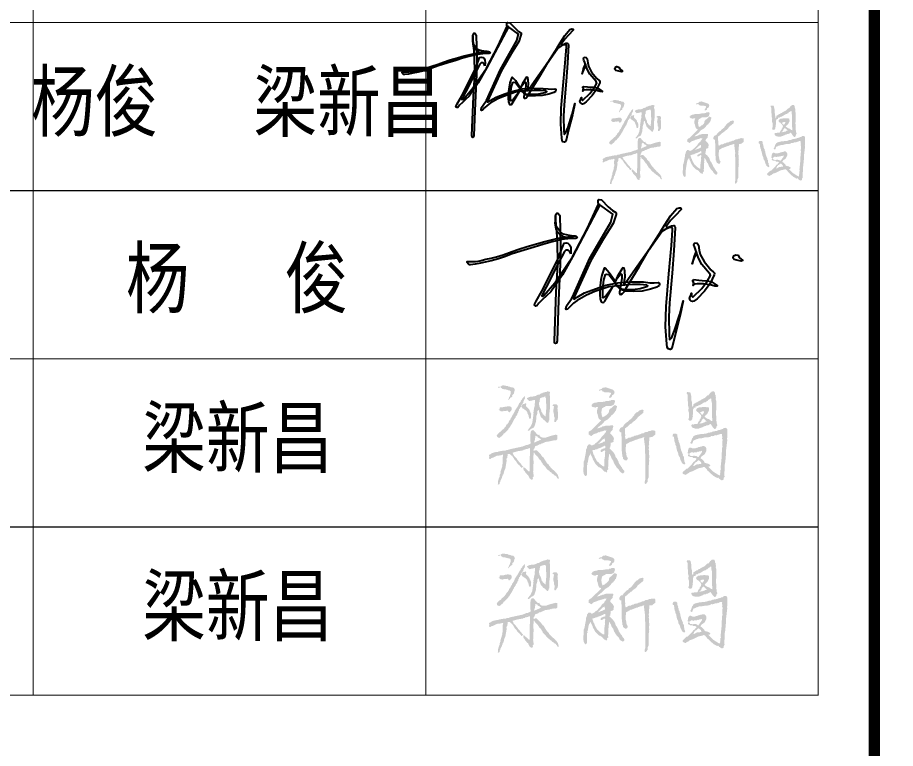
# Model space of a CAD drawing. Extents: x -26219 to 315419, y -160410 to -120810.
# Drawn here: x 34422 to 36379, y -150518 to -148888 of the extents above; entities that cross this region are included whole.
import ezdxf
from ezdxf.xclip import XClip

# ---------------------------------------------------------------- set-up
doc = ezdxf.new("R2010")
doc.units = 0
doc.header["$LTSCALE"] = 1000
doc.header["$MEASUREMENT"] = 0
doc.header["$XCLIPFRAME"] = 0
doc.layers.add('00-图签签名_10', color=10, linetype='Continuous')
doc.layers.add('104-13#14# B1核心筒$0$A-E_楼梯', color=171, linetype='Continuous')
doc.layers.add('B1幕墙$0$04-不打印_辅助线', color=165, linetype='Continuous', plot=False)
doc.styles.add('华文细黑', font='STXIHEI_0.TTF', dxfattribs={"width": 0.8, "height": 10})
pattern_1 = [(45, (-849.99, -261.96), (-112.253, 112.253), [])]

# ---------------------------------------------------------------- blocks, each defined once
blk = doc.blocks.new('B1幕墙')
at = {"layer": 'B1幕墙$0$04-不打印_辅助线'}
blk.add_lwpolyline([(-19723.4, 110825.4), (-17951.5, 111952.4), (-14731.3, 106889.8), (-10015.2, 109889.5), (-6726.5, 109889.5), (-6726.5, 107689.5), (-6591.5, 107689.5), (-6591.5, 96729.1), (-3286.4, 91533.1), (-3400.3, 91460.7), (-609.5, 87073), (-44109.9, 59403.8), (-49479.8, 60532), (-116340.3, 165647.4), (-95570, 173811.9), (-95423.7, 173439.7), (-115742.4, 165452.7), (-49232.7, 60888.9), (-44187.1, 59828.8), (-1077.3, 87249.5), (-3868.2, 91637.2), (-3501.1, 91870.6)], dxfattribs=at)
blk = doc.blocks.new('104-13#14# B1核心筒')
at = {"layer": '104-13#14# B1核心筒$0$A-E_楼梯', "rotation": 57.54087654752239}
blk.add_blockref('B1幕墙', (289197.1, 8062.4), dxfattribs=at)
blk = doc.blocks.new('图签信息')
at = {"const_width": 0.5}
blk.add_lwpolyline([(-65, 0), (0, 0), (0, 500.5), (-65, 500.5)], close=True, dxfattribs=at)
at = {"const_width": 0.05}
for points in [[(-62.5, 103.262), (-2.5, 103.262), (-2.5, 163.262), (-62.5, 163.262), (-62.5, 103.262)], [(-37.5, 163.262), (-37.5, 103.262)], [(-20, 163.262), (-20, 103.262)], [(-62.5, 133.262), (-2.5, 133.262)], [(-62.5, 125.762), (-2.5, 125.762)], [(-62.5, 118.262), (-2.5, 118.262)], [(-62.5, 110.762), (-2.5, 110.762)]]:
    blk.add_lwpolyline(points, dxfattribs=at)
blk = doc.blocks.new('图签-A1')
at = {"color": 2}
blk.add_blockref('图签信息', (0, 0), dxfattribs=at)
blk = doc.blocks.new('A$C1FFA159E')
at = {"linetype": 'Continuous'}
h = blk.add_hatch(color=256, dxfattribs=at)
h.dxf.hatch_style = 1
h.paths.add_polyline_path([(-1.939, 0.987), (-1.903, 0.987), (-1.795, 0.891), (-1.795, 0.867), (-1.759, 0.831), (-1.783, 0.783), (-2.023, 0.759), (-2.167, 0.675), (-2.251, 0.663), (-2.203, 0.699), (-2.155, 0.819), (-2.131, 0.819), (-2.095, 0.855), (-2.095, 0.879), (-2.047, 0.891)], flags=16)
h.paths.add_polyline_path([(-11.755, 1.659), (-11.731, 1.659)], flags=16)
h.paths.add_polyline_path([(-11.503, 1.731), (-11.491, 1.743), (-11.467, 1.731), (-11.467, 1.707)], flags=16)
h.paths.add_polyline_path([(-7.159, 1.803), (-7.123, 1.779), (-7.123, 1.671), (-7.159, 1.647), (-7.207, 1.647), (-7.231, 1.623), (-7.255, 1.635), (-7.291, 1.599), (-7.327, 1.599), (-7.387, 1.539), (-7.387, 1.479), (-7.363, 1.455), (-7.303, 1.455), (-7.183, 1.539), (-7.159, 1.539), (-7.123, 1.503), (-7.147, 1.335), (-7.135, 1.251), (-7.183, 0.939), (-7.183, 0.651), (-7.243, 0.651), (-7.423, 0.783), (-7.495, 0.867), (-7.579, 0.927), (-7.711, 1.167), (-7.735, 1.263), (-7.771, 1.299), (-7.843, 1.527), (-7.807, 1.551), (-7.711, 1.563), (-7.651, 1.599), (-7.579, 1.599), (-7.543, 1.635), (-7.327, 1.707), (-7.303, 1.743), (-7.279, 1.731)], flags=16)
h.paths.add_polyline_path([(-7.171, 2.199), (-7.159, 2.211), (-7.135, 2.055), (-7.183, 2.019), (-7.219, 2.019), (-7.255, 1.983), (-7.447, 1.923), (-7.459, 1.899), (-7.507, 1.899), (-7.555, 1.863), (-7.267, 2.151)], flags=16)
h.paths.add_polyline_path([(-11.023, 2.343), (-11.011, 2.355), (-10.963, 2.319), (-10.927, 2.343), (-10.879, 2.259), (-10.795, 2.223), (-10.699, 2.139), (-11.011, 2.007), (-11.083, 1.959), (-11.059, 2.115), (-11.035, 2.139)], flags=16)
h.paths.add_polyline_path([(-3.163, 2.463), (-3.175, 2.475), (-3.307, 2.475), (-3.355, 2.427), (-3.367, 2.319), (-3.343, 2.295), (-3.295, 2.295), (-3.259, 2.007), (-3.223, 1.935), (-3.211, 1.839), (-3.163, 1.767), (-3.151, 1.635), (-3.103, 1.467), (-3.067, 1.419), (-3.043, 1.275), (-2.959, 1.131), (-2.935, 1.023), (-2.887, 0.915), (-2.863, 0.903), (-2.851, 0.831), (-2.719, 0.747), (-2.659, 0.807), (-2.719, 0.939), (-2.719, 1.023), (-2.743, 1.047), (-2.743, 1.179), (-2.803, 1.263), (-2.791, 1.299), (-2.887, 1.527), (-2.935, 1.719), (-2.935, 1.791), (-2.959, 1.815), (-2.983, 1.935), (-3.031, 2.019), (-3.043, 2.115), (-3.067, 2.139), (-3.055, 2.187), (-3.091, 2.259), (-3.115, 2.427)])
h.paths.add_polyline_path([(-11.167, 2.655), (-11.179, 2.667), (-11.215, 2.667), (-11.275, 2.583), (-11.299, 2.403), (-11.287, 1.923), (-11.431, 1.851), (-11.527, 1.839), (-11.731, 1.755), (-12.403, 1.611), (-12.499, 1.575), (-12.619, 1.563), (-12.679, 1.527), (-12.787, 1.527), (-13.063, 1.479), (-13.099, 1.455), (-13.243, 1.443), (-13.447, 1.383), (-13.495, 1.335), (-13.567, 1.311), (-13.603, 1.275), (-13.603, 1.239), (-13.579, 1.215), (-13.579, 1.167), (-13.603, 1.143), (-13.591, 1.083), (-13.567, 1.059), (-13.531, 1.059), (-13.447, 1.119), (-13.375, 1.131), (-13.171, 1.239), (-12.943, 1.263), (-12.859, 1.299), (-12.811, 1.287), (-12.847, 1.131), (-12.835, 0.807), (-12.871, 0.723), (-12.859, 0.663), (-12.967, 0.327), (-12.955, 0.279), (-13.003, 0.171), (-13.003, 0.087), (-13.051, -0.009), (-13.099, -0.177), (-13.111, -0.345), (-13.063, -0.369), (-13.003, -0.321), (-13.003, -0.237), (-12.979, -0.225), (-12.979, -0.177), (-12.871, 0.027), (-12.883, 0.039), (-12.847, 0.111), (-12.847, 0.171), (-12.799, 0.195), (-12.751, 0.399), (-12.691, 0.531), (-12.619, 0.951), (-12.631, 1.059), (-12.619, 1.095), (-12.583, 1.119), (-12.559, 1.335), (-12.451, 1.347), (-12.355, 1.251), (-12.307, 1.239), (-12.307, 1.203), (-12.271, 1.179), (-12.175, 1.011), (-12.091, 0.927), (-12.019, 0.807), (-11.923, 0.711), (-11.875, 0.687), (-11.875, 0.663), (-11.779, 0.555), (-11.755, 0.567), (-11.767, 0.591), (-11.743, 0.591), (-11.695, 0.639), (-11.791, 0.723), (-11.791, 0.747), (-12.031, 1.023), (-12.031, 1.047), (-12.247, 1.287), (-12.247, 1.323), (-12.295, 1.407), (-12.007, 1.491), (-11.707, 1.539), (-11.659, 1.575), (-11.599, 1.575), (-11.587, 1.599), (-11.443, 1.623), (-11.359, 1.671), (-11.323, 1.659), (-11.335, 0.363), (-11.383, 0.363), (-11.647, 0.603), (-11.695, 0.591), (-11.695, 0.495), (-11.659, 0.447), (-11.671, 0.435), (-11.611, 0.387), (-11.599, 0.339), (-11.467, 0.183), (-11.431, 0.171), (-11.347, -0.009), (-11.251, -0.093), (-11.191, -0.093), (-11.155, -0.033), (-11.167, 0.039), (-11.107, 0.087), (-11.143, 0.339), (-11.119, 0.855), (-11.131, 1.227), (-11.107, 1.323), (-11.119, 1.395), (-11.107, 1.419), (-11.071, 1.407), (-11.047, 1.335), (-10.891, 1.191), (-10.795, 1.035), (-10.711, 0.963), (-10.651, 0.843), (-10.627, 0.831), (-10.603, 0.759), (-10.471, 0.627), (-10.375, 0.495), (-10.291, 0.423), (-10.267, 0.423), (-10.183, 0.327), (-10.135, 0.315), (-10.099, 0.255), (-10.003, 0.207), (-9.931, 0.135), (-9.895, 0.135), (-9.811, 0.027), (-9.811, 0.003), (-9.739, -0.057), (-9.703, 0.015), (-9.739, 0.039), (-9.751, 0.147), (-9.859, 0.303), (-9.883, 0.303), (-9.883, 0.327), (-9.991, 0.435), (-10.039, 0.459), (-10.255, 0.687), (-10.267, 0.735), (-10.363, 0.819), (-10.531, 1.083), (-10.531, 1.119), (-10.627, 1.179), (-10.627, 1.203), (-10.687, 1.251), (-10.699, 1.299), (-10.939, 1.539), (-11.023, 1.551), (-11.119, 1.503), (-11.107, 1.611), (-11.059, 1.671), (-11.035, 1.767), (-10.843, 1.839), (-10.807, 1.875), (-10.747, 1.875), (-10.675, 1.923), (-10.615, 1.935), (-10.471, 2.007), (-10.207, 2.043), (-10.171, 2.067), (-10.135, 2.055), (-10.111, 2.079), (-10.039, 2.079), (-9.991, 2.103), (-9.895, 2.091), (-9.835, 2.115), (-9.787, 2.163), (-9.787, 2.391), (-9.883, 2.415), (-10.171, 2.343), (-10.447, 2.247), (-10.663, 2.259), (-10.759, 2.319), (-10.807, 2.415), (-10.855, 2.403), (-10.915, 2.427), (-11.119, 2.667)])
h.paths.add_polyline_path([(-0.379, 2.787), (-0.391, 2.799), (-0.511, 2.787), (-0.583, 2.727), (-0.667, 2.715), (-0.715, 2.679), (-0.823, 2.667), (-0.883, 2.631), (-1.159, 2.583), (-1.207, 2.547), (-1.375, 2.523), (-1.495, 2.475), (-1.867, 2.439), (-2.119, 2.379), (-2.227, 2.307), (-2.227, 2.271), (-2.275, 2.223), (-2.347, 2.019), (-2.383, 1.971), (-2.347, 1.911), (-2.299, 1.911), (-2.251, 1.947), (-2.239, 2.031), (-2.191, 2.103), (-2.119, 2.115), (-2.071, 2.151), (-1.939, 2.187), (-1.915, 2.211), (-1.747, 2.211), (-1.663, 2.247), (-1.615, 2.235), (-1.591, 2.259), (-1.447, 2.259), (-1.267, 2.295), (-1.219, 2.343), (-1.147, 2.331), (-1.039, 2.355), (-1.015, 2.391), (-0.907, 2.379), (-0.847, 2.415), (-0.823, 2.403), (-0.763, 2.439), (-0.727, 2.439), (-0.715, 2.463), (-0.607, 2.451), (-0.619, 2.379), (-0.595, 2.259), (-0.619, 2.187), (-0.583, 2.151), (-0.607, 1.839), (-0.583, 1.755), (-0.607, 1.695), (-0.619, 1.467), (-0.643, 1.359), (-0.643, 1.071), (-0.691, 0.615), (-0.679, 0.483), (-0.703, 0.447), (-0.703, 0.303), (-0.727, 0.231), (-0.715, 0.171), (-0.739, 0.147), (-0.775, 0.147), (-1.099, 0.351), (-1.387, 0.639), (-1.315, 0.639), (-1.279, 0.675), (-1.267, 0.723), (-1.387, 0.795), (-1.579, 0.843), (-1.615, 0.927), (-1.747, 1.059), (-1.819, 1.095), (-1.759, 1.203), (-1.591, 1.311), (-1.495, 1.503), (-1.495, 1.659), (-1.519, 1.707), (-1.603, 1.779), (-1.711, 1.779), (-1.771, 1.743), (-1.807, 1.755), (-1.891, 1.719), (-1.927, 1.731), (-1.951, 1.695), (-2.083, 1.671), (-2.107, 1.647), (-2.263, 1.647), (-2.347, 1.695), (-2.419, 1.695), (-2.491, 1.623), (-2.527, 1.419), (-2.527, 1.383), (-2.503, 1.359), (-2.431, 1.359), (-2.335, 1.431), (-2.263, 1.431), (-2.203, 1.407), (-2.167, 1.431), (-2.023, 1.431), (-1.987, 1.467), (-1.927, 1.455), (-1.879, 1.491), (-1.795, 1.491), (-1.759, 1.515), (-1.735, 1.503), (-1.723, 1.455), (-1.927, 1.167), (-1.963, 1.167), (-2.023, 1.215), (-2.155, 1.239), (-2.203, 1.239), (-2.227, 1.215), (-2.395, 1.239), (-2.455, 1.347), (-2.491, 1.323), (-2.515, 1.251), (-2.479, 1.203), (-2.431, 1.203), (-2.407, 1.167), (-2.263, 1.167), (-2.227, 1.119), (-2.119, 1.119), (-2.047, 1.083), (-2.035, 1.059), (-2.167, 0.903), (-2.203, 0.903), (-2.251, 0.819), (-2.527, 0.531), (-2.599, 0.519), (-2.815, 0.315), (-2.803, 0.243), (-2.779, 0.219), (-2.635, 0.171), (-2.551, 0.243), (-2.515, 0.243), (-2.419, 0.327), (-2.263, 0.375), (-1.927, 0.543), (-1.687, 0.591), (-1.663, 0.615), (-1.579, 0.603), (-1.459, 0.471), (-1.447, 0.435), (-1.327, 0.339), (-1.195, 0.195), (-1.171, 0.195), (-1.087, 0.111), (-0.883, 0.003), (-0.859, 0.003), (-0.835, 0.039), (-0.775, -0.045), (-0.727, -0.057), (-0.703, -0.093), (-0.631, -0.129), (-0.547, -0.105), (-0.523, -0.069), (-0.523, 0.003), (-0.475, 0.063), (-0.487, 0.279), (-0.463, 0.495), (-0.463, 0.735), (-0.427, 0.915), (-0.439, 0.951), (-0.415, 1.059), (-0.415, 1.191), (-0.391, 1.263), (-0.391, 1.539), (-0.319, 2.127), (-0.343, 2.175), (-0.319, 2.259), (-0.319, 2.715)])
h.paths.add_polyline_path([(-1.663, 3.315), (-1.639, 3.315), (-1.471, 3.159), (-1.471, 3.135), (-1.555, 3.135), (-1.603, 3.087), (-1.687, 3.075), (-1.711, 3.051), (-1.795, 3.051), (-1.867, 3.015), (-1.867, 3.063), (-1.807, 3.099), (-1.759, 3.171), (-1.759, 3.219)], flags=16)
h.paths.add_polyline_path([(-1.723, 3.711), (-1.627, 3.711), (-1.627, 3.639), (-1.699, 3.531), (-1.735, 3.531), (-1.843, 3.651)], flags=16)
h.paths.add_polyline_path([(-5.035, 3.807), (-5.047, 3.819), (-5.239, 3.759), (-5.311, 3.675), (-5.371, 3.663), (-5.503, 3.531), (-5.503, 3.507), (-5.611, 3.387), (-5.611, 3.363), (-5.743, 3.243), (-5.767, 3.243), (-5.863, 3.135), (-5.947, 3.087), (-6.079, 2.955), (-6.163, 2.835), (-6.247, 2.823), (-6.295, 2.775), (-6.331, 2.691), (-6.331, 2.607), (-6.295, 2.559), (-6.235, 2.547), (-6.211, 2.235), (-6.211, 1.539), (-6.187, 1.443), (-6.175, 1.203), (-6.139, 1.155), (-6.127, 1.059), (-6.007, 0.975), (-5.911, 0.987), (-5.863, 1.107), (-5.923, 1.191), (-5.923, 1.227), (-5.959, 1.287), (-5.947, 1.347), (-5.995, 1.539), (-5.971, 1.791), (-5.971, 1.875), (-5.707, 2.031), (-5.659, 2.031), (-5.395, 2.139), (-5.335, 2.139), (-5.299, 2.175), (-5.131, 2.223), (-5.119, 2.211), (-5.095, 2.235), (-4.975, 2.271), (-4.951, 2.259), (-4.963, 2.175), (-4.903, 1.695), (-4.915, 1.491), (-4.891, 1.299), (-4.891, -0.045), (-4.903, -0.153), (-4.927, -0.201), (-4.927, -0.297), (-4.891, -0.333), (-4.855, -0.333), (-4.759, -0.201), (-4.759, -0.069), (-4.699, 0.051), (-4.699, 0.711), (-4.675, 0.795), (-4.687, 0.915), (-4.663, 0.939), (-4.687, 1.011), (-4.663, 1.239), (-4.687, 1.323), (-4.675, 1.491), (-4.699, 1.587), (-4.687, 1.695), (-4.711, 1.791), (-4.675, 1.839), (-4.687, 2.055), (-4.663, 2.091), (-4.663, 2.271), (-4.507, 2.283), (-4.339, 2.415), (-4.339, 2.607), (-4.363, 2.643), (-4.531, 2.655), (-4.615, 2.619), (-4.687, 2.619), (-4.771, 2.571), (-4.867, 2.571), (-4.987, 2.499), (-5.083, 2.487), (-5.167, 2.439), (-5.275, 2.415), (-5.299, 2.391), (-5.491, 2.355), (-5.563, 2.307), (-5.635, 2.307), (-5.695, 2.259), (-5.815, 2.247), (-5.983, 2.151), (-6.019, 2.295), (-6.007, 2.379), (-6.031, 2.547), (-6.031, 2.763), (-5.947, 2.811), (-5.707, 3.027), (-5.635, 3.051), (-5.587, 3.123), (-5.443, 3.219), (-5.371, 3.291), (-5.311, 3.387), (-5.011, 3.627), (-4.987, 3.771)])
h.paths.add_polyline_path([(-12.499, 3.987), (-12.511, 3.999), (-12.583, 3.999), (-12.619, 3.975), (-12.679, 3.987), (-12.787, 3.951), (-12.979, 3.939), (-13.015, 3.903), (-12.991, 3.843), (-13.015, 3.819), (-13.039, 3.867), (-13.063, 3.843), (-13.003, 3.759), (-12.943, 3.723), (-12.823, 3.711), (-12.775, 3.747), (-12.703, 3.735), (-12.559, 3.759), (-12.499, 3.675), (-12.463, 3.663), (-12.355, 3.759), (-12.331, 3.891), (-12.367, 3.951), (-12.415, 3.987)], flags=17)
h.paths.add_polyline_path([(-9.823, 4.095), (-9.835, 4.107), (-10.003, 4.107), (-10.063, 4.059), (-10.051, 4.023), (-9.979, 3.999), (-10.027, 3.711), (-9.991, 3.603), (-9.979, 3.435), (-9.955, 3.411), (-9.943, 3.291), (-9.967, 3.231), (-9.967, 3.135), (-9.943, 3.111), (-9.871, 3.123), (-9.835, 3.207), (-9.775, 3.255), (-9.787, 3.291), (-9.763, 3.339), (-9.763, 3.663), (-9.787, 3.867), (-9.763, 3.987), (-9.775, 4.035)])
h.paths.add_polyline_path([(-11.551, 4.155), (-11.563, 4.167), (-11.635, 4.131), (-11.719, 4.131), (-11.779, 4.011), (-11.779, 3.951), (-11.719, 3.867), (-11.695, 3.867), (-11.527, 3.747), (-11.479, 3.687), (-11.443, 3.567), (-11.407, 3.519), (-11.371, 3.339), (-11.347, 3.315), (-11.287, 3.315), (-11.263, 3.363), (-11.251, 3.579), (-11.299, 3.663), (-11.299, 3.699), (-11.335, 3.723), (-11.335, 3.771), (-11.371, 3.831), (-11.539, 4.011), (-11.527, 4.131)])
h.paths.add_polyline_path([(-6.619, 4.347), (-6.631, 4.359), (-6.787, 4.347), (-6.823, 4.311), (-6.907, 4.311), (-6.919, 4.287), (-7.087, 4.287), (-7.135, 4.263), (-7.219, 4.263), (-7.255, 4.239), (-7.543, 4.239), (-7.567, 4.215), (-7.723, 4.191), (-7.843, 4.131), (-7.855, 4.095), (-7.891, 4.071), (-7.879, 4.011), (-7.831, 3.963), (-7.687, 3.927), (-7.663, 3.927), (-7.639, 3.963), (-7.519, 3.963), (-7.567, 3.843), (-7.591, 3.639), (-7.555, 3.567), (-7.495, 3.327), (-7.447, 3.267), (-7.363, 3.231), (-7.351, 3.207), (-7.927, 2.643), (-7.963, 2.643), (-8.047, 2.571), (-8.059, 2.439), (-7.903, 2.331), (-7.759, 2.451), (-7.591, 2.499), (-7.483, 2.559), (-7.447, 2.547), (-7.423, 2.571), (-7.231, 2.619), (-7.171, 2.655), (-7.111, 2.643), (-7.051, 2.667), (-7.099, 2.547), (-7.171, 2.463), (-7.171, 2.439), (-7.315, 2.307), (-7.387, 2.199), (-7.603, 1.971), (-7.663, 1.947), (-7.723, 1.875), (-7.879, 1.803), (-7.939, 1.863), (-8.047, 1.875), (-8.131, 1.767), (-8.155, 1.647), (-8.203, 1.563), (-8.203, 1.443), (-8.287, 0.987), (-8.323, 0.915), (-8.347, 0.327), (-8.323, 0.303), (-8.323, 0.231), (-8.239, 0.099), (-8.143, 0.159), (-8.143, 0.567), (-8.131, 0.735), (-8.107, 0.759), (-8.119, 0.819), (-8.095, 0.879), (-8.047, 1.155), (-8.011, 1.251), (-7.963, 1.287), (-7.951, 1.347), (-7.927, 1.347), (-7.915, 1.275), (-7.831, 1.107), (-7.831, 1.071), (-7.675, 0.795), (-7.471, 0.591), (-7.435, 0.591), (-7.279, 0.495), (-7.279, 0.471), (-7.159, 0.351), (-7.111, 0.351), (-7.075, 0.315), (-7.039, 0.315), (-7.015, 0.339), (-7.027, 0.423), (-6.943, 0.495), (-6.979, 0.591), (-6.955, 0.651), (-6.955, 0.975), (-6.931, 1.047), (-6.943, 1.107), (-6.919, 1.215), (-6.919, 1.335), (-6.895, 1.347), (-6.811, 1.203), (-6.775, 1.095), (-6.679, 0.963), (-6.631, 0.819), (-6.499, 0.603), (-6.367, 0.471), (-6.331, 0.387), (-6.259, 0.315), (-6.163, 0.255), (-6.115, 0.267), (-6.067, 0.315), (-6.067, 0.399), (-6.199, 0.567), (-6.199, 0.603), (-6.223, 0.615), (-6.367, 0.831), (-6.367, 0.867), (-6.475, 1.083), (-6.547, 1.167), (-6.571, 1.263), (-6.631, 1.383), (-6.727, 1.503), (-6.871, 1.635), (-6.871, 1.695), (-6.847, 1.707), (-6.847, 1.779), (-6.823, 1.827), (-6.823, 1.959), (-6.739, 1.971), (-6.655, 2.031), (-6.667, 2.103), (-6.631, 2.187), (-6.691, 2.319), (-6.859, 2.499), (-6.823, 2.571), (-6.715, 2.679), (-6.715, 2.763), (-6.679, 2.847), (-6.679, 2.895), (-6.703, 2.931), (-7.087, 2.919), (-7.219, 2.871), (-7.279, 2.871), (-7.339, 2.823), (-7.399, 2.823), (-7.423, 2.799), (-7.579, 2.763), (-7.471, 2.883), (-7.447, 2.883), (-7.375, 2.955), (-7.351, 2.955), (-7.135, 3.183), (-6.967, 3.279), (-6.811, 3.435), (-6.811, 3.459), (-6.679, 3.567), (-6.583, 3.687), (-6.583, 3.711), (-6.535, 3.747), (-6.463, 3.999), (-6.559, 4.059), (-6.619, 4.059), (-6.787, 3.891), (-6.859, 3.855), (-6.919, 3.759), (-6.919, 3.687), (-6.943, 3.627), (-7.087, 3.483), (-7.123, 3.483), (-7.159, 3.435), (-7.279, 3.387), (-7.327, 3.531), (-7.339, 3.687), (-7.303, 3.879), (-7.171, 3.963), (-7.159, 3.951), (-7.075, 4.023), (-6.787, 4.023), (-6.667, 4.071), (-6.619, 4.131), (-6.619, 4.179), (-6.583, 4.227), (-6.595, 4.335)])
h.paths.add_polyline_path([(-10.543, 4.527), (-10.447, 4.527), (-10.459, 4.491), (-10.423, 4.443), (-10.411, 3.867), (-10.447, 3.447), (-10.471, 3.435), (-10.555, 3.531), (-10.603, 3.555), (-10.639, 3.639), (-10.687, 3.687), (-10.675, 3.711), (-10.711, 3.831), (-10.795, 3.999), (-10.783, 4.035), (-10.819, 4.071), (-10.819, 4.191), (-10.783, 4.251), (-10.759, 4.443), (-10.615, 4.503), (-10.567, 4.503)], flags=16)
h.paths.add_polyline_path([(-11.587, 4.539), (-11.599, 4.551), (-11.635, 4.551), (-11.731, 4.455), (-11.767, 4.371), (-11.839, 4.299), (-11.839, 4.251), (-11.923, 4.155), (-11.983, 4.023), (-12.175, 3.735), (-12.175, 3.699), (-12.259, 3.543), (-12.319, 3.471), (-12.331, 3.411), (-12.403, 3.315), (-12.403, 3.279), (-12.475, 3.195), (-12.511, 3.099), (-12.571, 3.015), (-12.631, 2.967), (-12.667, 2.883), (-12.799, 2.727), (-12.847, 2.703), (-12.967, 2.571), (-13.015, 2.547), (-13.135, 2.427), (-13.171, 2.367), (-13.159, 2.307), (-13.111, 2.259), (-13.015, 2.235), (-12.871, 2.355), (-12.799, 2.427), (-12.799, 2.463), (-12.715, 2.511), (-12.523, 2.715), (-12.511, 2.763), (-12.475, 2.787), (-12.295, 3.075), (-12.307, 3.087), (-12.271, 3.111), (-12.271, 3.147), (-12.223, 3.207), (-12.211, 3.255), (-12.115, 3.387), (-12.115, 3.423), (-12.055, 3.495), (-12.019, 3.567), (-12.031, 3.579), (-11.971, 3.663), (-11.971, 3.735), (-11.923, 3.771), (-11.935, 3.831), (-11.863, 3.867), (-11.887, 3.891), (-11.863, 3.939), (-11.827, 3.939), (-11.791, 3.999), (-11.803, 4.047), (-11.731, 4.155), (-11.695, 4.179), (-11.695, 4.263), (-11.647, 4.323), (-11.659, 4.347), (-11.599, 4.407), (-11.611, 4.467)])
h.paths.add_polyline_path([(-1.051, 4.815), (-1.063, 4.827), (-1.147, 4.827), (-1.207, 4.803), (-1.243, 4.755), (-1.279, 4.755), (-1.303, 4.695), (-1.387, 4.599), (-1.423, 4.611), (-1.567, 4.467), (-1.807, 4.347), (-1.843, 4.311), (-1.903, 4.299), (-1.987, 4.227), (-2.023, 4.227), (-2.215, 4.107), (-2.215, 4.011), (-2.251, 3.987), (-2.275, 3.915), (-2.287, 4.215), (-2.323, 4.335), (-2.323, 4.527), (-2.371, 4.743), (-2.395, 4.779), (-2.563, 4.791), (-2.587, 4.719), (-2.539, 4.647), (-2.539, 4.323), (-2.503, 4.239), (-2.503, 4.011), (-2.479, 3.927), (-2.491, 3.735), (-2.455, 3.639), (-2.455, 3.387), (-2.491, 3.243), (-2.455, 3.231), (-2.431, 3.195), (-2.323, 3.207), (-2.263, 3.303), (-2.263, 3.387), (-2.239, 3.423), (-2.251, 3.531), (-2.227, 3.555), (-2.227, 3.819), (-2.191, 3.855), (-2.203, 3.915), (-2.107, 3.915), (-2.083, 3.951), (-2.095, 3.987), (-1.975, 4.011), (-1.939, 4.047), (-1.843, 4.071), (-1.591, 4.227), (-1.531, 4.227), (-1.483, 4.275), (-1.435, 4.287), (-1.363, 4.371), (-1.315, 4.383), (-1.243, 4.443), (-1.207, 4.419), (-1.207, 4.287), (-1.171, 4.143), (-1.183, 3.447), (-1.159, 3.315), (-1.159, 3.171), (-1.219, 3.183), (-1.339, 3.279), (-1.435, 3.303), (-1.591, 3.411), (-1.531, 3.495), (-1.435, 3.579), (-1.339, 3.771), (-1.351, 3.915), (-1.399, 3.963), (-1.423, 3.939), (-1.591, 3.963), (-1.939, 3.927), (-2.047, 3.843), (-2.059, 3.759), (-1.999, 3.687), (-1.939, 3.663), (-1.795, 3.507), (-1.771, 3.423), (-1.819, 3.303), (-1.855, 3.267), (-1.855, 3.219), (-1.927, 3.147), (-1.987, 3.003), (-2.155, 3.003), (-2.179, 2.979), (-2.275, 2.991), (-2.335, 2.943), (-2.323, 2.895), (-2.251, 2.799), (-2.095, 2.751), (-1.927, 2.751), (-1.663, 2.847), (-1.639, 2.883), (-1.519, 2.895), (-1.483, 2.931), (-1.411, 2.931), (-1.255, 3.015), (-1.123, 2.823), (-1.039, 2.739), (-0.991, 2.739), (-0.943, 2.787), (-0.919, 2.883), (-0.871, 2.931), (-0.919, 3.063), (-0.919, 3.147), (-0.943, 3.207), (-0.931, 3.351), (-0.955, 3.639), (-0.931, 3.867), (-0.931, 4.287), (-0.967, 4.395), (-0.955, 4.467), (-0.979, 4.635), (-1.003, 4.659), (-1.003, 4.743)])
h.paths.add_polyline_path([(-10.327, 4.827), (-10.351, 4.839), (-10.399, 4.803), (-10.603, 4.755), (-10.627, 4.731), (-10.723, 4.707), (-10.795, 4.647), (-10.903, 4.635), (-11.011, 4.563), (-11.035, 4.575), (-11.071, 4.551), (-11.323, 4.527), (-11.479, 4.455), (-11.479, 4.407), (-11.359, 4.287), (-11.035, 4.359), (-11.035, 4.227), (-11.059, 4.119), (-11.047, 4.023), (-11.095, 3.891), (-11.083, 3.867), (-11.107, 3.795), (-11.107, 3.711), (-11.131, 3.675), (-11.119, 3.579), (-11.143, 3.555), (-11.131, 3.495), (-11.191, 3.075), (-11.275, 2.883), (-11.443, 2.667), (-11.431, 2.631), (-11.371, 2.631), (-11.227, 2.763), (-11.143, 2.787), (-11.071, 2.871), (-10.987, 3.135), (-10.987, 3.243), (-10.963, 3.267), (-10.963, 3.447), (-10.915, 3.579), (-10.915, 3.711), (-10.831, 3.795), (-10.807, 3.675), (-10.711, 3.399), (-10.615, 3.315), (-10.615, 3.291), (-10.543, 3.231), (-10.519, 3.231), (-10.363, 3.075), (-10.291, 3.087), (-10.279, 3.183), (-10.231, 3.231), (-10.231, 3.663), (-10.195, 3.963), (-10.195, 4.539), (-10.219, 4.623), (-10.219, 4.707), (-10.195, 4.731), (-10.195, 4.779), (-10.231, 4.815)])
h.paths.add_polyline_path([(-12.151, 4.911), (-12.163, 4.923), (-12.163, 4.899)])
h.paths.add_polyline_path([(-7.087, 5.055), (-7.099, 5.067), (-7.159, 5.043), (-7.243, 5.043), (-7.327, 4.959), (-7.435, 4.935), (-7.483, 4.887), (-7.471, 4.863), (-7.327, 4.899), (-7.255, 4.815), (-7.207, 4.815), (-7.171, 4.779), (-6.943, 4.779), (-6.811, 4.743), (-6.811, 4.683), (-6.907, 4.527), (-6.919, 4.479), (-6.823, 4.479), (-6.763, 4.527), (-6.739, 4.611), (-6.631, 4.683), (-6.607, 4.779), (-6.619, 4.851), (-6.691, 4.923)])
h.paths.add_polyline_path([(-13.039, 5.079), (-13.063, 5.091), (-13.099, 5.067), (-13.099, 5.043), (-13.051, 5.043), (-13.015, 5.019), (-13.003, 5.067)])
h.paths.add_polyline_path([(-12.979, 5.103), (-12.991, 5.115), (-13.015, 5.091), (-13.003, 5.067)])
h.paths.add_polyline_path([(-12.751, 5.151), (-12.763, 5.163), (-12.847, 5.163), (-12.955, 5.103), (-12.955, 5.043), (-12.835, 4.959), (-12.655, 4.935), (-12.619, 4.911), (-12.595, 4.923), (-12.535, 4.887), (-12.475, 4.887), (-12.391, 4.839), (-12.403, 4.695), (-12.451, 4.551), (-12.439, 4.539), (-12.487, 4.503), (-12.487, 4.467), (-12.535, 4.371), (-12.523, 4.335), (-12.379, 4.503), (-12.343, 4.503), (-12.295, 4.539), (-12.319, 4.587), (-12.259, 4.671), (-12.223, 4.683), (-12.175, 4.887), (-12.187, 4.983), (-12.247, 5.043), (-12.379, 5.055), (-12.403, 5.079), (-12.535, 5.103), (-12.559, 5.127)])
blk = doc.blocks.new('yangjun')
h = blk.add_hatch()
h.set_pattern_fill('ANSI31', color=256, scale=100)
h.set_pattern_definition(pattern_1)
h.paths.add_polyline_path([(2.677, 3.738), (2.633, 3.845), (2.571, 3.903), (2.458, 3.903), (2.399, 3.834), (1.987, 3.054), (1.76, 2.591), (1.403, 1.908), (1.395, 1.858), (1.413, 1.855), (1.476, 1.886), (1.966, 2.45), (2.76, 3.6), (3.406, 4.846), (3.922, 5.958), (3.981, 5.916), (2.76, 3.6), (2.305, 2.797), (1.788, 2.045), (1.599, 1.868), (1.417, 1.693), (1.255, 1.535), (1.164, 1.422), (1.107, 1.409), (1.075, 1.431), (1.062, 1.472), (1.135, 1.626), (1.385, 2.069), (1.689, 2.657), (2.106, 3.494), (2.31, 4.033), (2.382, 4.206), (2.47, 4.228), (2.555, 4.208), (2.63, 4.141), (2.679, 4.053), (2.686, 3.913)])
h = blk.add_hatch()
h.set_pattern_fill('ANSI31', color=256, scale=100)
h.set_pattern_definition(pattern_1)
h.paths.add_polyline_path([(3.922, 5.958), (3.897, 6.012), (3.901, 6.124), (3.949, 6.162), (4.056, 6.144), (4.353, 5.84), (4.537, 5.669), (4.687, 5.579), (4.702, 5.555), (4.701, 5.498), (4.57, 5.088), (4.134, 4.406), (3.577, 3.445), (2.817, 1.768), (2.809, 1.728), (2.845, 1.721), (2.971, 1.797), (3.296, 1.996), (3.778, 2.182), (4.24, 2.333), (4.772, 2.448), (5.327, 2.492), (5.926, 2.481), (6.206, 2.449), (6.393, 2.437), (6.576, 2.453), (6.625, 2.434), (6.629, 2.383), (6.616, 2.312), (6.516, 2.254), (6.239, 2.156), (5.857, 2.077), (5.488, 2.056), (5.139, 2.065), (4.899, 2.147), (4.767, 2.279), (4.885, 2.198), (5.02, 2.156), (5.273, 2.152), (5.545, 2.155), (5.772, 2.195), (6.017, 2.258), (6.094, 2.295), (6.117, 2.313), (6.064, 2.336), (5.772, 2.364), (5.425, 2.364), (4.765, 2.317), (4.384, 2.263), (3.759, 2.053), (3.386, 1.899), (2.972, 1.654), (2.801, 1.534), (2.651, 1.389), (2.536, 1.262), (2.481, 1.255), (2.465, 1.288), (2.489, 1.418), (2.706, 1.727), (2.764, 1.803), (3.534, 3.537), (4.46, 5.148), (4.552, 5.502), (3.981, 5.916)])
h = blk.add_hatch()
h.set_pattern_fill('ANSI31', color=256, scale=100)
h.set_pattern_definition(pattern_1)
h.paths.add_polyline_path([(2.001, 5.419), (2.025, 5.505), (2.063, 5.553), (2.106, 5.557), (2.138, 5.52), (2.177, 5.466), (2.19, 5.42), (2.202, 4.819), (2.219, 4.087), (2.21, 3.26), (2.136, 1.667), (2.066, -0.142), (2.042, -0.245), (2, -0.256), (1.969, -0.245), (1.958, -0.208), (1.953, -0.149), (2.032, 2.031), (2.11, 3.252), (2.095, 4.329)])
h = blk.add_hatch()
h.set_pattern_fill('ANSI31', color=256, scale=100)
h.set_pattern_definition(pattern_1)
h.paths.add_polyline_path([(7.601, 5.72), (7.342, 5.448), (7.132, 5.226), (6.926, 4.95), (6.947, 4.933), (6.997, 4.927), (7.071, 4.94), (7.176, 4.993), (7.206, 4.992), (7.274, 4.997), (7.316, 4.971), (7.341, 4.891), (7.281, 3.885), (7.207, 2.876), (7.086, 1.556), (7.052, 0.93), (7.065, 0.117), (7.089, -0.079), (7.118, -0.075), (7.173, -0.02), (7.306, 0.311), (7.546, 1.05), (7.69, 1.641), (7.553, 1.002), (7.359, 0.24), (7.183, -0.488), (7.111, -0.523), (7.026, -0.507), (6.979, -0.433), (6.957, -0.287), (6.909, 0.485), (6.93, 1.386), (7.059, 2.852), (7.167, 4.105), (7.214, 4.79), (7.219, 4.861), (7.198, 4.904), (7.152, 4.917), (7.095, 4.912), (7.021, 4.888), (6.884, 4.822), (6.74, 4.731), (6.7, 4.747), (6.863, 5.022), (7.122, 5.431), (7.411, 5.757), (7.515, 5.792), (7.585, 5.789)])
h = blk.add_hatch()
h.set_pattern_fill('ANSI31', color=256, scale=100)
h.set_pattern_definition(pattern_1)
h.paths.add_polyline_path([(2.799, 4.532), (2.619, 4.556), (2.49, 4.583), (2.353, 4.62), (2.221, 4.698), (2.101, 4.86), (2.042, 4.943), (1.997, 5.167), (2.001, 5.419), (1.986, 5.209), (1.976, 5.12), (2.02, 4.843), (2.064, 4.747), (2.18, 4.61), (2.338, 4.508), (2.556, 4.463)])
h = blk.add_hatch()
h.set_pattern_fill('ANSI31', color=256, scale=100)
h.set_pattern_definition(pattern_1)
h.paths.add_polyline_path([(6.176, 3.932), (6.74, 4.731), (6.7, 4.747)])
h = blk.add_hatch()
h.set_pattern_fill('ANSI31', color=256, scale=100)
h.set_pattern_definition(pattern_1)
h.paths.add_polyline_path([(-1.916, 3.394), (-1.862, 3.393), (-1.771, 3.398), (-1.637, 3.398), (-1.57, 3.394), (-1.374, 3.42), (-1.1, 3.492), (-0.871, 3.551), (-0.632, 3.6), (-0.333, 3.698), (0.062, 3.836), (0.371, 3.944), (0.731, 4.063), (1.154, 4.184), (1.526, 4.291), (1.94, 4.388), (2.186, 4.444), (2.558, 4.503), (2.778, 4.529), (2.821, 4.535), (2.874, 4.538), (2.925, 4.526), (2.948, 4.503), (2.96, 4.476), (2.949, 4.451), (2.922, 4.427), (2.911, 4.418), (2.88, 4.422), (2.828, 4.422), (2.705, 4.418), (2.551, 4.409), (2.402, 4.39), (2.28, 4.374), (2.039, 4.315), (1.855, 4.276), (1.433, 4.16), (1.054, 4.042), (0.607, 3.906), (0.063, 3.73), (-0.275, 3.606), (-0.538, 3.515), (-0.877, 3.421), (-1.135, 3.362), (-1.345, 3.32), (-1.59, 3.273), (-1.794, 3.248), (-1.836, 3.248), (-1.865, 3.257), (-1.897, 3.285), (-1.939, 3.35), (-1.939, 3.376), (-1.936, 3.391)])
h = blk.add_hatch()
h.set_pattern_fill('ANSI31', color=256, scale=100)
h.set_pattern_definition(pattern_1)
h.paths.add_polyline_path([(4.627, 2.416), (4.763, 2.671), (4.908, 2.838), (4.942, 2.835), (4.963, 2.815), (4.96, 2.647), (4.934, 2.46), (4.861, 2.097), (4.847, 2.028), (4.852, 1.964), (4.869, 1.939), (4.909, 1.93), (4.981, 1.962), (5.056, 2.049), (5.163, 2.232), (5.733, 3.163), (6.176, 3.932), (5.643, 3.166), (5.151, 2.478), (5.061, 2.384), (5.054, 2.409), (5.076, 2.568), (5.098, 2.713), (5.093, 2.962), (5.058, 3.096), (5, 3.11), (4.954, 3.055), (4.751, 2.71)])
h = blk.add_hatch()
h.set_pattern_fill('ANSI31', color=256, scale=100)
h.set_pattern_definition(pattern_1)
h.paths.add_polyline_path([(8.214, 4.227), (8.309, 4.207), (8.37, 4.131), (8.407, 3.908), (8.456, 3.714), (8.623, 3.388), (8.921, 3.027), (9.046, 2.917), (9.079, 2.894), (9.086, 2.861), (9.079, 2.795), (8.891, 2.411), (8.646, 2.078), (8.309, 1.732), (8.174, 1.62), (8.105, 1.608), (8.053, 1.627), (7.996, 1.675), (7.973, 1.772), (8.026, 1.873), (8.063, 1.978), (8.063, 1.86), (8.104, 1.824), (8.135, 1.822), (8.527, 2.196), (8.778, 2.531), (8.91, 2.769), (8.901, 2.816), (8.866, 2.86), (8.525, 3.265), (8.379, 3.544), (8.246, 3.93), (8.193, 4.062), (8.166, 4.124), (8.181, 4.202)])
h = blk.add_hatch()
h.set_pattern_fill('ANSI31', color=256, scale=100)
h.set_pattern_definition(pattern_1)
h.paths.add_polyline_path([(8.272, 3.853), (8.177, 3.639), (8.095, 3.284), (8.179, 3.523), (8.304, 3.761)])
h = blk.add_hatch()
h.set_pattern_fill('ANSI31', color=256, scale=100)
h.set_pattern_definition(pattern_1)
h.paths.add_polyline_path([(9.931, 3.647), (10.032, 3.697), (10.136, 3.671), (10.192, 3.579), (10.349, 3.434), (10.28, 3.41), (10.144, 3.446), (9.97, 3.484), (9.914, 3.543)])
h = blk.add_hatch()
h.set_pattern_fill('ANSI31', color=256, scale=100)
h.set_pattern_definition(pattern_1)
h.paths.add_polyline_path([(4.767, 2.279), (4.608, 2.572), (4.392, 2.893), (4.206, 3.093), (4.175, 3.096), (4.159, 3.051), (4.064, 2.784), (4.018, 2.575), (3.993, 2.309), (3.979, 1.915), (3.991, 1.728), (4.027, 1.641), (4.054, 1.59), (4.11, 1.573), (4.149, 1.587), (4.193, 1.631), (4.575, 2.29), (4.38, 2.032), (4.229, 1.83), (4.127, 1.777), (4.105, 1.819), (4.109, 2.171), (4.154, 2.581), (4.234, 2.808), (4.275, 2.832), (4.375, 2.815), (4.548, 2.594)])
h = blk.add_hatch()
h.set_pattern_fill('ANSI31', color=256, scale=100)
h.set_pattern_definition(pattern_1)
h.paths.add_polyline_path([(8.166, 2.589), (8.396, 2.565), (8.541, 2.553), (8.746, 2.54), (8.938, 2.506), (9.078, 2.411), (9.225, 2.304), (9.212, 2.288), (9.099, 2.298), (8.953, 2.345), (8.591, 2.401), (8.317, 2.398), (8.213, 2.386), (8.175, 2.373), (8.135, 2.323), (8.151, 2.392), (8.161, 2.451), (8.126, 2.519), (8.128, 2.562), (8.155, 2.578)])
for points in [[(2.677, 3.738), (2.633, 3.845), (2.571, 3.903), (2.458, 3.903), (2.399, 3.834), (1.987, 3.054), (1.76, 2.591), (1.403, 1.908), (1.395, 1.858), (1.413, 1.855), (1.476, 1.886), (1.966, 2.45), (2.76, 3.6), (3.406, 4.846), (3.922, 5.958), (3.981, 5.916), (2.76, 3.6), (2.305, 2.797), (1.788, 2.045), (1.599, 1.868), (1.417, 1.693), (1.255, 1.535), (1.164, 1.422), (1.107, 1.409), (1.075, 1.431), (1.062, 1.472), (1.135, 1.626), (1.385, 2.069), (1.689, 2.657), (2.106, 3.494), (2.31, 4.033), (2.382, 4.206), (2.47, 4.228), (2.555, 4.208), (2.63, 4.141), (2.679, 4.053), (2.686, 3.913), (2.677, 3.738)], [(3.922, 5.958), (3.897, 6.012), (3.901, 6.124), (3.949, 6.162), (4.056, 6.144), (4.353, 5.84), (4.537, 5.669), (4.687, 5.579), (4.702, 5.555), (4.701, 5.498), (4.57, 5.088), (4.134, 4.406), (3.577, 3.445), (2.817, 1.768), (2.809, 1.728), (2.845, 1.721), (2.971, 1.797), (3.296, 1.996), (3.778, 2.182), (4.24, 2.333), (4.772, 2.448), (5.327, 2.492), (5.926, 2.481), (6.206, 2.449), (6.393, 2.437), (6.576, 2.453), (6.625, 2.434), (6.629, 2.383), (6.616, 2.312), (6.516, 2.254), (6.239, 2.156), (5.857, 2.077), (5.488, 2.056), (5.139, 2.065), (4.899, 2.147), (4.767, 2.279), (4.885, 2.198), (5.02, 2.156), (5.273, 2.152), (5.545, 2.155), (5.772, 2.195), (6.017, 2.258), (6.094, 2.295), (6.117, 2.313), (6.064, 2.336), (5.772, 2.364), (5.425, 2.364), (4.765, 2.317), (4.384, 2.263), (3.759, 2.053), (3.386, 1.899), (2.972, 1.654), (2.801, 1.534), (2.651, 1.389), (2.536, 1.262), (2.481, 1.255), (2.465, 1.288), (2.489, 1.418), (2.706, 1.727), (2.764, 1.803), (3.534, 3.537), (4.46, 5.148), (4.552, 5.502), (3.981, 5.916), (3.922, 5.958)], [(2.001, 5.419), (2.025, 5.505), (2.063, 5.553), (2.106, 5.557), (2.138, 5.52), (2.177, 5.466), (2.19, 5.42), (2.202, 4.819), (2.219, 4.087), (2.21, 3.26), (2.136, 1.667), (2.066, -0.142), (2.042, -0.245), (2, -0.256), (1.969, -0.245), (1.958, -0.208), (1.953, -0.149), (2.032, 2.031), (2.11, 3.252), (2.095, 4.329), (2.001, 5.419)], [(7.601, 5.72), (7.342, 5.448), (7.132, 5.226), (6.926, 4.95), (6.947, 4.933), (6.997, 4.927), (7.071, 4.94), (7.176, 4.993), (7.206, 4.992), (7.274, 4.997), (7.316, 4.971), (7.341, 4.891), (7.281, 3.885), (7.207, 2.876), (7.086, 1.556), (7.052, 0.93), (7.065, 0.117), (7.089, -0.079), (7.118, -0.075), (7.173, -0.02), (7.306, 0.311), (7.546, 1.05), (7.69, 1.641), (7.553, 1.002), (7.359, 0.24), (7.183, -0.488), (7.111, -0.523), (7.026, -0.507), (6.979, -0.433), (6.957, -0.287), (6.909, 0.485), (6.93, 1.386), (7.059, 2.852), (7.167, 4.105), (7.214, 4.79), (7.219, 4.861), (7.198, 4.904), (7.152, 4.917), (7.095, 4.912), (7.021, 4.888), (6.884, 4.822), (6.74, 4.731), (6.7, 4.747), (6.863, 5.022), (7.122, 5.431), (7.411, 5.757), (7.515, 5.792), (7.585, 5.789), (7.601, 5.72)], [(2.799, 4.532), (2.619, 4.556), (2.49, 4.583), (2.353, 4.62), (2.221, 4.698), (2.101, 4.86), (2.042, 4.943), (1.997, 5.167), (2.001, 5.419), (1.986, 5.209), (1.976, 5.12), (2.02, 4.843), (2.064, 4.747), (2.18, 4.61), (2.338, 4.508), (2.556, 4.463), (2.799, 4.532)], [(6.176, 3.932), (6.74, 4.731), (6.7, 4.747), (6.176, 3.932)], [(-1.916, 3.394), (-1.862, 3.393), (-1.771, 3.398), (-1.637, 3.398), (-1.57, 3.394), (-1.374, 3.42), (-1.1, 3.492), (-0.871, 3.551), (-0.632, 3.6), (-0.333, 3.698), (0.062, 3.836), (0.371, 3.944), (0.731, 4.063), (1.154, 4.184), (1.526, 4.291), (1.94, 4.388), (2.186, 4.444), (2.558, 4.503), (2.778, 4.529), (2.821, 4.535), (2.874, 4.538), (2.925, 4.526), (2.948, 4.503), (2.96, 4.476), (2.949, 4.451), (2.922, 4.427), (2.911, 4.418), (2.88, 4.422), (2.828, 4.422), (2.705, 4.418), (2.551, 4.409), (2.402, 4.39), (2.28, 4.374), (2.039, 4.315), (1.855, 4.276), (1.433, 4.16), (1.054, 4.042), (0.607, 3.906), (0.063, 3.73), (-0.275, 3.606), (-0.538, 3.515), (-0.877, 3.421), (-1.135, 3.362), (-1.345, 3.32), (-1.59, 3.273), (-1.794, 3.248), (-1.836, 3.248), (-1.865, 3.257), (-1.897, 3.285), (-1.939, 3.35), (-1.939, 3.376), (-1.936, 3.391), (-1.916, 3.394)], [(4.627, 2.416), (4.763, 2.671), (4.908, 2.838), (4.942, 2.835), (4.963, 2.815), (4.96, 2.647), (4.934, 2.46), (4.861, 2.097), (4.847, 2.028), (4.852, 1.964), (4.869, 1.939), (4.909, 1.93), (4.981, 1.962), (5.056, 2.049), (5.163, 2.232), (5.733, 3.163), (6.176, 3.932), (5.643, 3.166), (5.151, 2.478), (5.061, 2.384), (5.054, 2.409), (5.076, 2.568), (5.098, 2.713), (5.093, 2.962), (5.058, 3.096), (5, 3.11), (4.954, 3.055), (4.751, 2.71), (4.627, 2.416)], [(8.214, 4.227), (8.309, 4.207), (8.37, 4.131), (8.407, 3.908), (8.456, 3.714), (8.623, 3.388), (8.921, 3.027), (9.046, 2.917), (9.079, 2.894), (9.086, 2.861), (9.079, 2.795), (8.891, 2.411), (8.646, 2.078), (8.309, 1.732), (8.174, 1.62), (8.105, 1.608), (8.053, 1.627), (7.996, 1.675), (7.973, 1.772), (8.026, 1.873), (8.063, 1.978), (8.063, 1.86), (8.104, 1.824), (8.135, 1.822), (8.527, 2.196), (8.778, 2.531), (8.91, 2.769), (8.901, 2.816), (8.866, 2.86), (8.525, 3.265), (8.379, 3.544), (8.246, 3.93), (8.193, 4.062), (8.166, 4.124), (8.181, 4.202), (8.214, 4.227)], [(8.272, 3.853), (8.177, 3.639), (8.095, 3.284), (8.179, 3.523), (8.304, 3.761), (8.272, 3.853)], [(9.931, 3.647), (10.032, 3.697), (10.136, 3.671), (10.192, 3.579), (10.349, 3.434), (10.28, 3.41), (10.144, 3.446), (9.97, 3.484), (9.914, 3.543), (9.931, 3.647)], [(4.767, 2.279), (4.608, 2.572), (4.392, 2.893), (4.206, 3.093), (4.175, 3.096), (4.159, 3.051), (4.064, 2.784), (4.018, 2.575), (3.993, 2.309), (3.979, 1.915), (3.991, 1.728), (4.027, 1.641), (4.054, 1.59), (4.11, 1.573), (4.149, 1.587), (4.193, 1.631), (4.575, 2.29), (4.38, 2.032), (4.229, 1.83), (4.127, 1.777), (4.105, 1.819), (4.109, 2.171), (4.154, 2.581), (4.234, 2.808), (4.275, 2.832), (4.375, 2.815), (4.548, 2.594), (4.767, 2.279)], [(8.166, 2.589), (8.396, 2.565), (8.541, 2.553), (8.746, 2.54), (8.938, 2.506), (9.078, 2.411), (9.225, 2.304), (9.212, 2.288), (9.099, 2.298), (8.953, 2.345), (8.591, 2.401), (8.317, 2.398), (8.213, 2.386), (8.175, 2.373), (8.135, 2.323), (8.151, 2.392), (8.161, 2.451), (8.126, 2.519), (8.128, 2.562), (8.155, 2.578), (8.166, 2.589)]]:
    blk.add_lwpolyline(points)

msp = doc.modelspace()

# ---------------------------------------------------------------- block references
at = {"xscale": 50, "yscale": 50, "zscale": 50}
msp.add_blockref('图签-A1', (36332.1, -155562.5), dxfattribs=at)
ref = msp.add_blockref('104-13#14# B1核心筒', (-148916.6, -148452.4))
XClip(ref).set_block_clipping_path([(125276.0952862577, 8700), (133799.9946632845, 19247.0136389195)])
at = {"layer": '00-图签签名_10'}
for name, p, xscale, yscale, zscale in [('yangjun', (35357, -149145.4), 40, 40, 40), ('A$C1FFA159E', (36188.7, -149247.4), 34, 34, 34), ('yangjun', (35521.4, -149602.1), 50, 50, 50), ('A$C1FFA159E', (36017.2, -149915.2), 40, 40, 40), ('A$C1FFA159E', (36017.2, -150290.2), 40, 40, 40)]:
    msp.add_blockref(name, p, dxfattribs=dict(at, xscale=xscale, yscale=yscale, zscale=zscale))

# ---------------------------------------------------------------- texts
at = {"layer": '00-图签签名_10', "char_height": 130, "attachment_point": 5, "style": '华文细黑'}
for s, insert, width in [('杨俊   梁新昌', (34912.9, -149082.4), 3619.145), ('杨   俊', (34911.5, -149476.3), 2397.201), ('梁新昌', (34912.9, -149832.4), 3447.144), ('梁新昌', (34912.9, -150207.4), 3837.445)]:
    msp.add_mtext(s, dxfattribs=dict(at, insert=insert, width=width))

doc.saveas('drawing.dxf')
